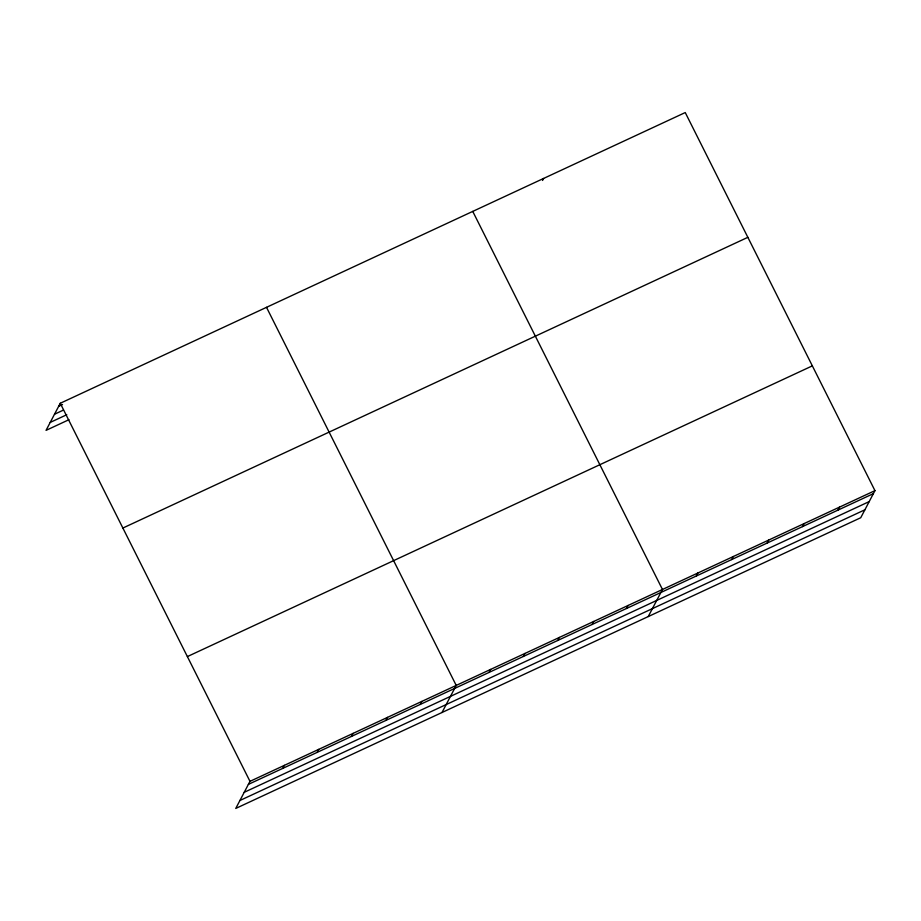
<?xml version="1.0" encoding="UTF-8"?>
<svg xmlns="http://www.w3.org/2000/svg" width="921" height="921" viewBox="0 0 921 921"><rect width="100%" height="100%" fill="white"/><g stroke="black" fill="none" stroke-linecap="round" stroke-linejoin="round"><path stroke-width="1.38" d="M874.95 490.64L249.982 781.353L235.753 808.442L860.732 517.729L874.95 490.64L685.247 112.558L60.268 403.271L46.05 430.36L68.96 419.7M542.527 180.47L543.586 178.455M282.77 768.379L284.347 765.363M317.146 752.388L318.724 749.372M351.511 736.397L353.1 733.381M385.887 720.406L387.476 717.39M420.264 704.415L421.841 701.399M441.999 712.509L456.217 685.408L266.514 307.338M489.005 672.445L490.594 669.429M523.381 656.454L524.97 653.438M557.758 640.463L559.335 637.447M592.134 624.473L593.711 621.456M626.499 608.482L628.087 605.465M648.234 616.563L662.464 589.475L472.749 211.404M696.288 576.016L697.876 573M731.7 559.554L733.289 556.526M767.124 543.079L768.701 540.051M802.536 526.605L804.125 523.577M837.949 510.13L839.538 507.114M58.691 406.288L62.513 404.515M54.523 414.231L63.434 410.087M50.218 422.417L66.773 414.726M122.873 528.044L747.852 237.33M187.377 656.581L812.345 365.867M248.394 784.37L873.361 493.656M244.226 792.313L869.194 501.6M239.932 800.499L864.9 509.785M60.268 403.271L249.982 781.353"/></g></svg>
